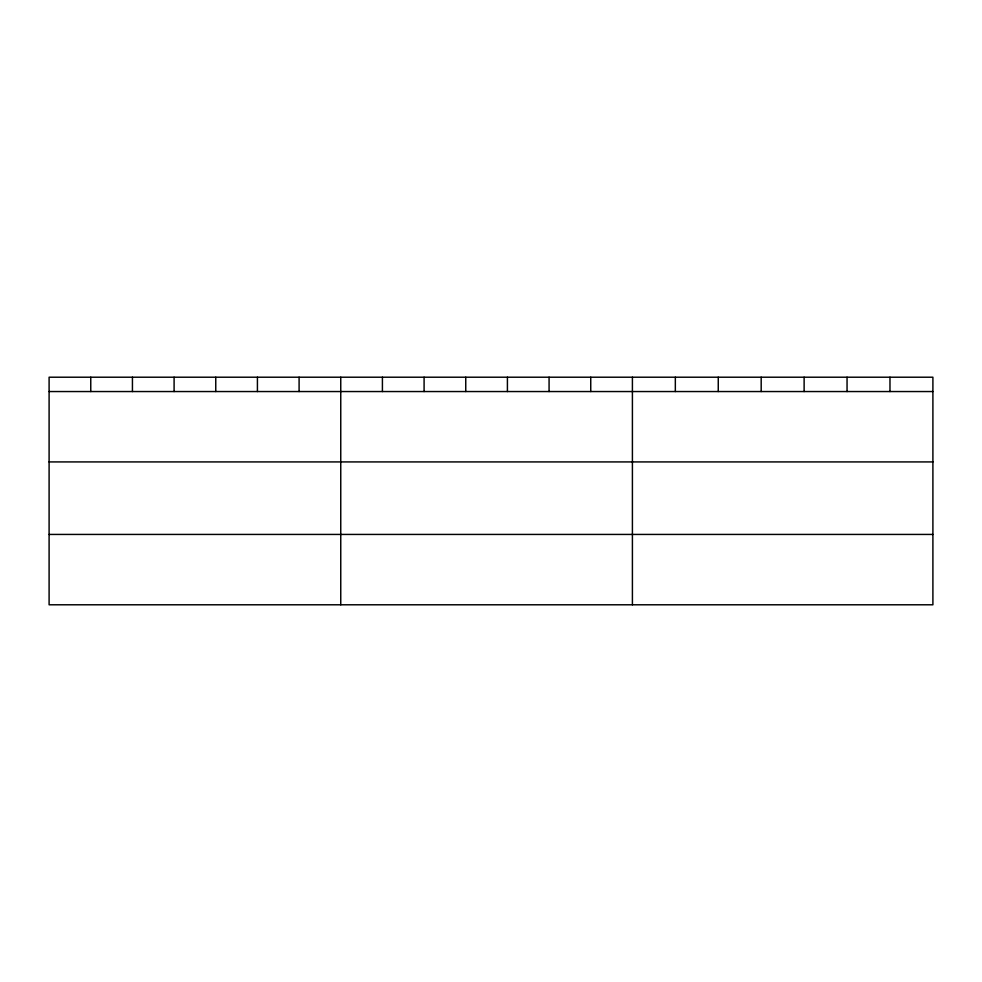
<?xml version="1.0" encoding="UTF-8"?>
<svg xmlns="http://www.w3.org/2000/svg" width="982" height="982" viewBox="0 0 982 982"><rect width="100%" height="100%" fill="white"/><g stroke="black" fill="none" stroke-linecap="round" stroke-linejoin="round"><path stroke-width="1.47" d="M932.9 461.921L932.9 377.211L49.1 377.211L49.1 604.789L932.9 604.789L932.9 461.921L49.1 461.921M49.1 391.548L932.9 391.548M49.1 534.429L932.9 534.429M889.974 377.211L889.974 391.548M847.049 377.211L847.049 391.548M804.123 377.211L804.123 391.548M761.185 377.211L761.185 391.548M718.259 377.211L718.259 391.548M675.334 377.211L675.334 391.548M632.408 377.211L632.408 604.789M590.747 377.211L590.747 391.548M549.073 377.211L549.073 391.548M507.412 377.211L507.412 391.548M465.75 377.211L465.75 391.548M424.089 377.211L424.089 391.548M382.415 377.211L382.415 391.548M340.754 377.211L340.754 604.789M299.093 377.211L299.093 391.548M257.419 377.211L257.419 391.548M215.758 377.211L215.758 391.548M174.096 377.211L174.096 391.548M132.435 377.211L132.435 391.548M90.761 377.211L90.761 391.548"/></g></svg>
